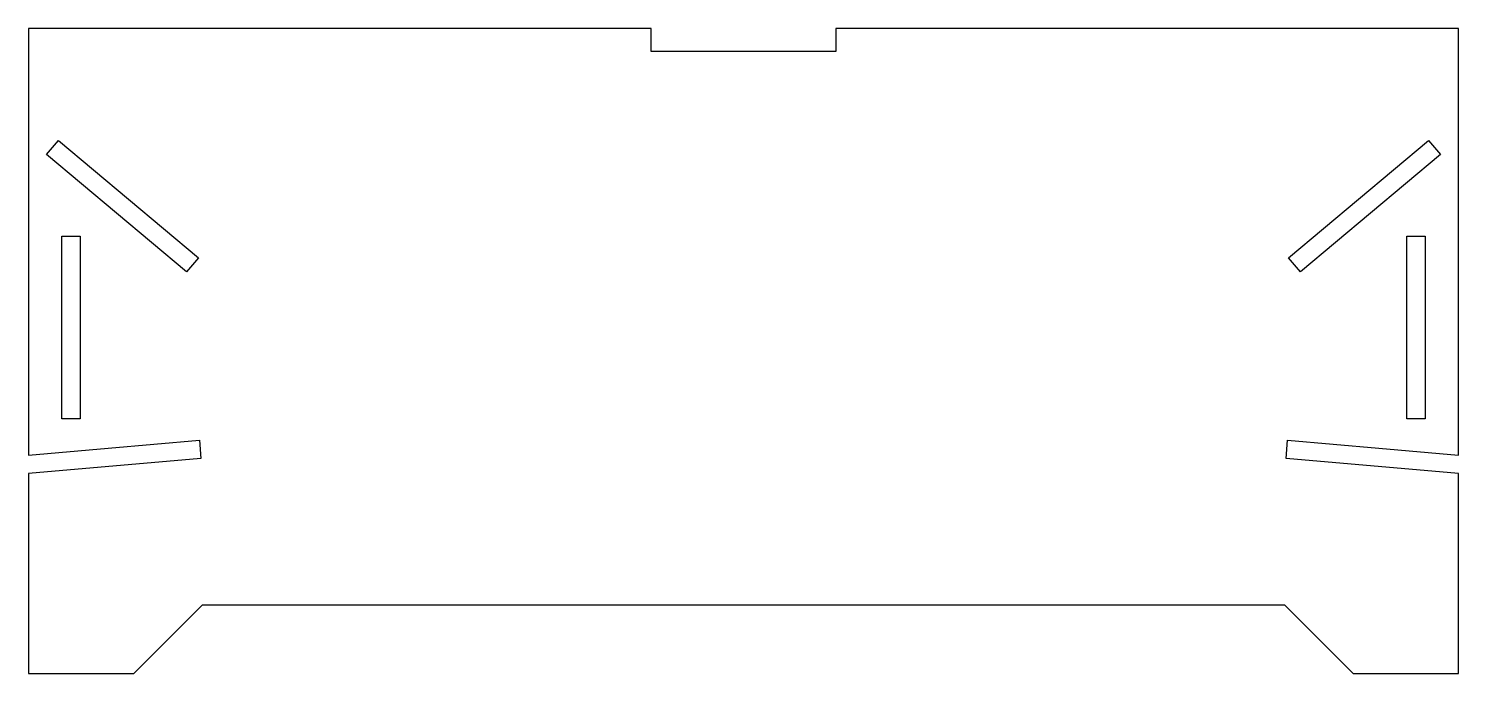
# Model space of a CAD drawing. Extents: x 0.6 to 94.4, y 0.6 to 42.9.
import ezdxf

# ---------------------------------------------------------------- set-up
doc = ezdxf.new("R2010")
doc.units = 0
doc.layers.get('0').update_dxf_attribs({"linetype": 'continuous'})

# ---------------------------------------------------------------- blocks, each defined once
blk = doc.blocks.new('SKETCH042')
at = {"color": 7}
for p, q in [((41.435, 42.935), (0.565, 42.935)), ((0.565, 42.935), (0.565, 14.9)), ((41.435, 41.435), (41.435, 42.935)), ((94.435, 42.935), (53.565, 42.935)), ((53.565, 42.935), (53.565, 41.435)), ((94.435, 14.91), (94.435, 42.935)), ((53.565, 41.435), (41.435, 41.435)), ((1.748, 34.657), (2.519, 35.576)), ((2.519, 35.576), (7.116, 31.72)), ((87.884, 31.73), (92.481, 35.586)), ((92.481, 35.586), (93.252, 34.667)), ((10.941, 26.944), (1.748, 34.657)), ((93.252, 34.667), (84.059, 26.954)), ((7.116, 31.72), (11.712, 27.863)), ((83.288, 27.873), (87.884, 31.73)), ((2.75, 17.3), (2.75, 29.3)), ((2.75, 29.3), (3.95, 29.3)), ((3.95, 29.3), (3.95, 23.3)), ((91.05, 29.3), (92.25, 29.3)), ((91.05, 23.3), (91.05, 29.3)), ((92.25, 29.3), (92.25, 17.3)), ((11.712, 27.863), (10.941, 26.944)), ((84.059, 26.954), (83.288, 27.873)), ((3.95, 23.3), (3.95, 17.3)), ((91.05, 17.3), (91.05, 23.3)), ((3.95, 17.3), (2.75, 17.3)), ((92.25, 17.3), (91.05, 17.3)), ((0.565, 14.9), (5.798, 15.358)), ((5.798, 15.358), (11.775, 15.881)), ((11.775, 15.881), (11.88, 14.685)), ((83.121, 14.695), (83.225, 15.891)), ((83.225, 15.891), (89.202, 15.368)), ((89.202, 15.368), (94.435, 14.91)), ((11.88, 14.685), (0.565, 13.695)), ((94.435, 13.705), (83.121, 14.695)), ((0.565, 13.695), (0.565, 0.565)), ((94.435, 0.565), (94.435, 13.705)), ((7.473, 0.565), (11.973, 5.065)), ((11.973, 5.065), (83.027, 5.065)), ((83.027, 5.065), (87.527, 0.565)), ((0.565, 0.565), (7.473, 0.565)), ((87.527, 0.565), (94.435, 0.565))]:
    blk.add_line(p, q, dxfattribs=at)

msp = doc.modelspace()

# ---------------------------------------------------------------- block references
at = {"color": 7}
msp.add_blockref('SKETCH042', (0, 0), dxfattribs=at)

doc.saveas('drawing.dxf')
